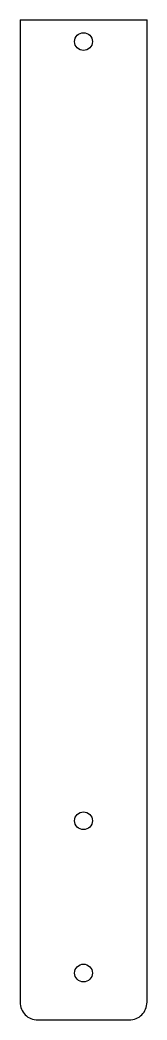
# Model space of a CAD drawing. Header units: millimetres. Extents: x 2450 to 2470, y 1637 to 1794.
import ezdxf

# ---------------------------------------------------------------- set-up
doc = ezdxf.new("R2010")
doc.units = ezdxf.units.MM

msp = doc.modelspace()

# ---------------------------------------------------------------- linework, layer by layer
msp.add_line((2450.09, 1794.21), (2470.09, 1794.21))
msp.add_lwpolyline([(2450.09, 1794.21), (2450.09, 1639.41, 0.414214), (2452.89, 1636.61), (2467.29, 1636.61, 0.414214), (2470.09, 1639.41), (2470.09, 1794.21)], format="xyb")
for centre in [(2460.09, 1790.81), (2460.09, 1668.01), (2460.09, 1644.01)]:
    msp.add_circle(centre, 1.4)

doc.saveas('drawing.dxf')
